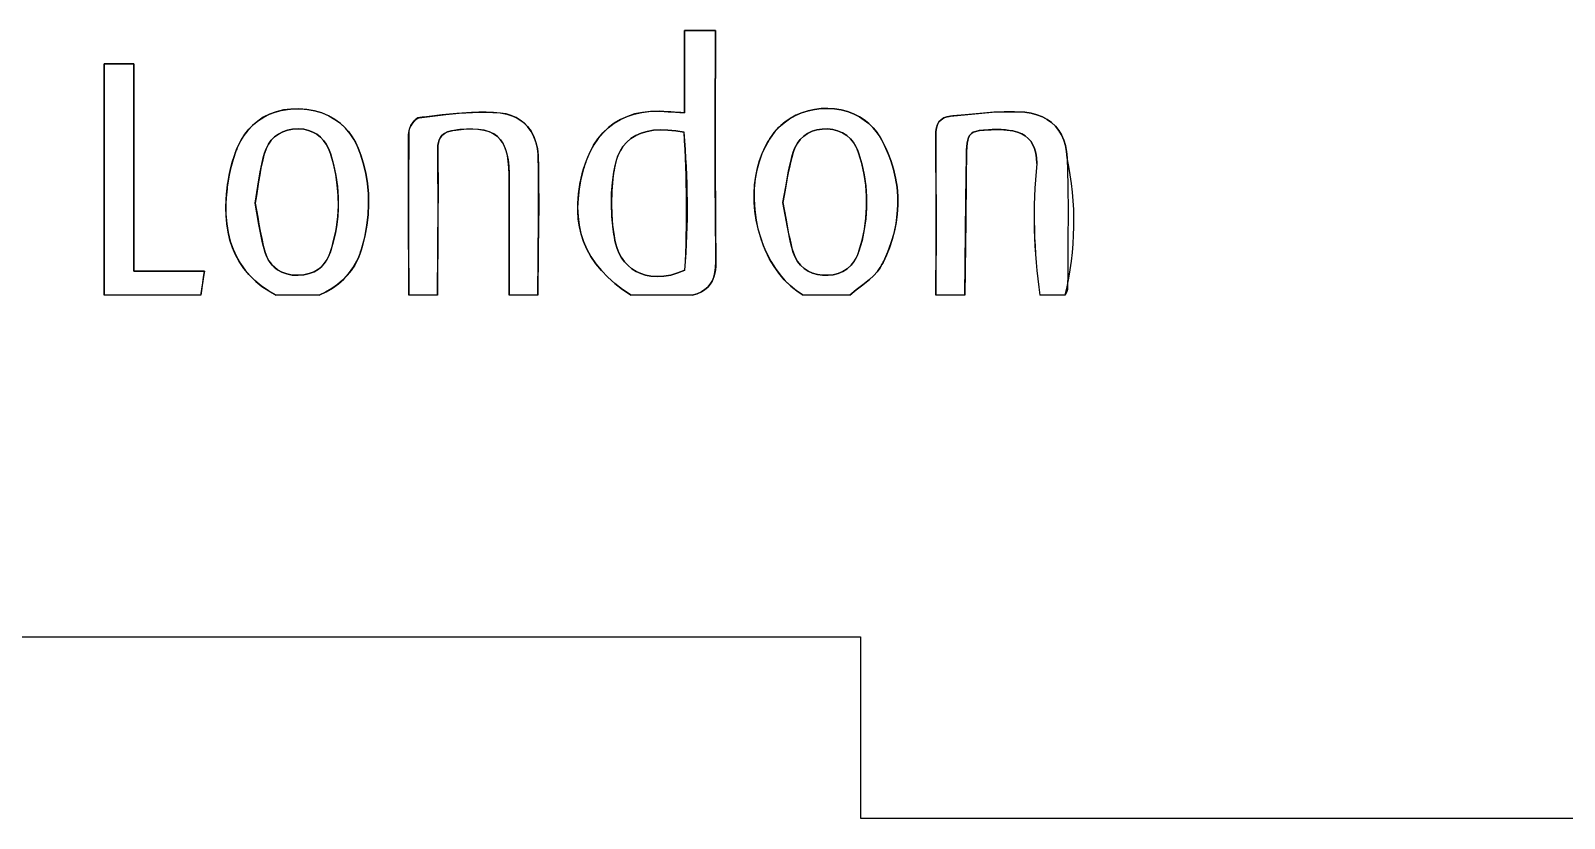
# Model space of a CAD drawing. Header units: millimetres. Extents: x 10 to 189, y 6 to 166.
# Drawn here: x 140.16 to 165.5, y 40.83 to 53.84 of the extents above; entities that cross this region are included whole.
import ezdxf

# ---------------------------------------------------------------- set-up
doc = ezdxf.new("R2010")
doc.units = ezdxf.units.MM

msp = doc.modelspace()

# ---------------------------------------------------------------- linework, layer by layer
at = {"color": 7, "linetype": 'Continuous'}
for p, q in [((151.475, 53.845), (150.964, 53.845)), ((150.964, 53.845), (151.475, 53.845)), ((141.863, 53.299), (141.37, 53.299)), ((141.37, 53.299), (141.863, 53.299)), ((143.03, 49.871), (141.863, 49.871)), ((141.863, 49.871), (143.03, 49.871)), ((142.97, 49.473), (141.37, 49.473)), ((144.926, 49.473), (144.214, 49.473)), ((146.881, 49.473), (146.407, 49.473)), ((148.541, 49.473), (148.067, 49.473)), ((151.089, 49.473), (150.082, 49.473)), ((153.697, 49.473), (152.927, 49.473)), ((155.594, 49.473), (155.12, 49.473)), ((157.253, 49.473), (156.838, 49.473)), ((137.875, 43.829), (153.875, 43.829)), ((153.875, 43.829), (153.875, 40.829)), ((153.875, 40.829), (169.875, 40.829))]:
    msp.add_line(p, q, dxfattribs=at)
at = {"color": 7, "linetype": 'Continuous', "lineweight": 15}
for p, q in [((137.875, 43.829), (153.875, 43.829)), ((153.875, 43.829), (153.875, 40.829)), ((153.875, 40.829), (169.875, 40.829))]:
    msp.add_line(p, q, dxfattribs=at)
at = {"color": 7, "linetype": 'Continuous', "flags": 128}
for points in [[(150.964, 53.845), (150.964, 53.462), (150.964, 53.082), (150.964, 52.485)], [(150.964, 52.485), (150.964, 53.245), (150.964, 53.845)], [(151.089, 49.473), (151.172, 49.497), (151.242, 49.528), (151.301, 49.565), (151.35, 49.607), (151.39, 49.655), (151.421, 49.708), (151.448, 49.774), (151.466, 49.846), (151.477, 49.924), (151.483, 50.034), (151.483, 50.086), (151.483, 50.109), (151.483, 50.12), (151.483, 50.124), (151.483, 50.126), (151.483, 50.127), (151.483, 50.128), (151.483, 50.128), (151.483, 50.128), (151.474, 50.763), (151.471, 51.397), (151.471, 52.032), (151.473, 52.87), (151.474, 53.239), (151.474, 53.401), (151.475, 53.473), (151.475, 53.482), (151.475, 53.492), (151.475, 53.501), (151.475, 53.51), (151.475, 53.52), (151.475, 53.529), (151.475, 53.686), (151.475, 53.845)], [(151.475, 53.845), (151.475, 53.667), (151.475, 53.589), (151.475, 53.556), (151.475, 53.541), (151.475, 53.534), (151.475, 53.531), (151.475, 53.53), (151.475, 53.529), (151.475, 53.529), (151.475, 53.529), (151.475, 53.529), (151.472, 52.577), (151.47, 51.624), (151.474, 50.786), (151.478, 50.418), (151.481, 50.255), (151.481, 50.239), (151.481, 50.223), (151.481, 50.208), (151.482, 50.192), (151.482, 50.176), (151.482, 50.16), (151.483, 50.144), (151.483, 50.128), (151.483, 50.031), (151.479, 49.941), (151.468, 49.857), (151.449, 49.779), (151.421, 49.708), (151.39, 49.655), (151.35, 49.607), (151.301, 49.565), (151.242, 49.528), (151.172, 49.497), (151.089, 49.473)], [(141.37, 53.299), (141.37, 52.222), (141.37, 51.151), (141.37, 49.473)], [(141.37, 49.473), (141.37, 50.54), (141.37, 51.61), (141.37, 52.453), (141.37, 53.299)], [(141.863, 49.871), (141.863, 50.521), (141.863, 51.164), (141.863, 51.803), (141.863, 52.552), (141.863, 53.299)], [(141.863, 53.299), (141.863, 52.348), (141.863, 51.393), (141.863, 50.636), (141.863, 49.871)], [(144.214, 49.473), (144.086, 49.547), (143.968, 49.628), (143.861, 49.717), (143.765, 49.813), (143.679, 49.917), (143.605, 50.028), (143.544, 50.14), (143.493, 50.258), (143.452, 50.383), (143.421, 50.515), (143.399, 50.654), (143.388, 50.784), (143.384, 50.919), (143.389, 51.059), (143.401, 51.205), (143.404, 51.238), (143.406, 51.25), (143.407, 51.258), (143.408, 51.267), (143.409, 51.275), (143.41, 51.283), (143.411, 51.291), (143.412, 51.3), (143.42, 51.352), (143.438, 51.457), (143.461, 51.562), (143.49, 51.673), (143.524, 51.783), (143.543, 51.835), (143.546, 51.844), (143.549, 51.852), (143.552, 51.86), (143.555, 51.868), (143.561, 51.883), (143.596, 51.963), (143.636, 52.038), (143.697, 52.133), (143.765, 52.218), (143.84, 52.293), (143.921, 52.36), (144.009, 52.417), (144.103, 52.464), (144.198, 52.5), (144.298, 52.527), (144.402, 52.544), (144.51, 52.553), (144.622, 52.552), (144.732, 52.543), (144.856, 52.52), (144.974, 52.485), (145.084, 52.438), (145.186, 52.379), (145.266, 52.32), (145.341, 52.253), (145.409, 52.177), (145.471, 52.093), (145.525, 52.001), (145.573, 51.901), (145.615, 51.788), (145.654, 51.66), (145.696, 51.489), (145.724, 51.318), (145.741, 51.146), (145.744, 50.975), (145.736, 50.803), (145.716, 50.631), (145.682, 50.45), (145.635, 50.27), (145.613, 50.199), (145.598, 50.154), (145.581, 50.11), (145.563, 50.068), (145.513, 49.972), (145.456, 49.884), (145.391, 49.802), (145.313, 49.721), (145.227, 49.649), (145.134, 49.583), (145.033, 49.525), (144.926, 49.473)], [(144.926, 49.473), (145.04, 49.528), (145.146, 49.591), (145.244, 49.661), (145.333, 49.74), (145.413, 49.828), (145.483, 49.924), (145.529, 50), (145.569, 50.082), (145.58, 50.109), (145.591, 50.136), (145.602, 50.164), (145.611, 50.192), (145.624, 50.233), (145.678, 50.432), (145.716, 50.631), (145.736, 50.803), (145.744, 50.975), (145.741, 51.146), (145.724, 51.318), (145.696, 51.489), (145.654, 51.66), (145.609, 51.806), (145.56, 51.93), (145.503, 52.041), (145.436, 52.142), (145.361, 52.232), (145.277, 52.311), (145.186, 52.379), (145.082, 52.439), (144.97, 52.486), (144.85, 52.521), (144.723, 52.544), (144.589, 52.553), (144.459, 52.55), (144.334, 52.534), (144.215, 52.505), (144.103, 52.464), (144.003, 52.413), (143.91, 52.351), (143.824, 52.278), (143.745, 52.195), (143.683, 52.113), (143.627, 52.023), (143.616, 52.001), (143.605, 51.98), (143.594, 51.957), (143.583, 51.935), (143.573, 51.912), (143.563, 51.888), (143.555, 51.869), (143.503, 51.718), (143.461, 51.562), (143.433, 51.429), (143.411, 51.294), (143.41, 51.283), (143.408, 51.272), (143.407, 51.261), (143.406, 51.25), (143.403, 51.227), (143.398, 51.183), (143.39, 51.082), (143.385, 50.984), (143.386, 50.815), (143.399, 50.654), (143.422, 50.507), (143.457, 50.368), (143.502, 50.236), (143.558, 50.112), (143.625, 49.996), (143.703, 49.887), (143.786, 49.791), (143.879, 49.701), (143.981, 49.619), (144.093, 49.543), (144.214, 49.473)], [(148.541, 49.473), (148.547, 50.109), (148.553, 50.745), (148.553, 51.381), (148.552, 51.46), (148.551, 51.538), (148.55, 51.616), (148.548, 51.695), (148.546, 51.76), (148.544, 51.803), (148.532, 51.9), (148.512, 51.991), (148.476, 52.091), (148.429, 52.181), (148.37, 52.261), (148.314, 52.318), (148.25, 52.367), (148.179, 52.409), (148.101, 52.443), (148.015, 52.468), (147.923, 52.484), (147.805, 52.493), (147.684, 52.498), (147.564, 52.497), (147.443, 52.494), (147.2, 52.477), (146.957, 52.452), (146.744, 52.427), (146.651, 52.416), (146.638, 52.414), (146.626, 52.413), (146.614, 52.412), (146.602, 52.41), (146.589, 52.409), (146.577, 52.407), (146.557, 52.402), (146.536, 52.389), (146.515, 52.372), (146.49, 52.345), (146.466, 52.314), (146.44, 52.271), (146.42, 52.226), (146.409, 52.189), (146.406, 52.174), (146.406, 52.167), (146.406, 52.165), (146.406, 52.163), (146.406, 52.163), (146.406, 52.163), (146.406, 52.163), (146.406, 52.162), (146.406, 52.162), (146.401, 51.266), (146.403, 50.37), (146.407, 49.473)], [(146.407, 49.473), (146.401, 50.979), (146.402, 51.642), (146.404, 51.933), (146.405, 52.062), (146.405, 52.074), (146.405, 52.087), (146.405, 52.099), (146.405, 52.112), (146.405, 52.125), (146.405, 52.137), (146.406, 52.15), (146.406, 52.162), (146.411, 52.197), (146.423, 52.236), (146.442, 52.276), (146.466, 52.314), (146.497, 52.353), (146.529, 52.384), (146.557, 52.401), (146.568, 52.406), (146.573, 52.407), (146.575, 52.407), (146.576, 52.407), (146.577, 52.407), (146.577, 52.407), (146.577, 52.407), (146.577, 52.407), (146.577, 52.407), (146.797, 52.433), (147.017, 52.459), (147.238, 52.48), (147.458, 52.494), (147.678, 52.498), (147.798, 52.494), (147.917, 52.485), (148.026, 52.465), (148.125, 52.433), (148.196, 52.4), (148.26, 52.36), (148.318, 52.314), (148.37, 52.261), (148.427, 52.183), (148.474, 52.096), (148.509, 51.999), (148.533, 51.895), (148.545, 51.782), (148.547, 51.753), (148.548, 51.707), (148.549, 51.654), (148.55, 51.601), (148.551, 51.549), (148.553, 51.342), (148.554, 50.973), (148.548, 50.223), (148.541, 49.473)], [(150.964, 52.485), (150.904, 52.49), (150.849, 52.494), (150.8, 52.497), (150.739, 52.502), (150.713, 52.504), (150.702, 52.505), (150.697, 52.506), (150.695, 52.506), (150.694, 52.506), (150.694, 52.506), (150.694, 52.506), (150.693, 52.506), (150.693, 52.506), (150.544, 52.515), (150.402, 52.511), (150.267, 52.495), (150.139, 52.468), (150.019, 52.429), (149.906, 52.378), (149.801, 52.315), (149.706, 52.243), (149.618, 52.159), (149.539, 52.065), (149.467, 51.96), (149.411, 51.858), (149.361, 51.749), (149.351, 51.723), (149.341, 51.697), (149.331, 51.67), (149.322, 51.644), (149.313, 51.616), (149.304, 51.588), (149.296, 51.56), (149.253, 51.393), (149.223, 51.231), (149.204, 51.074), (149.198, 50.922), (149.204, 50.774), (149.222, 50.632), (149.253, 50.495), (149.296, 50.362), (149.351, 50.235), (149.418, 50.112), (149.498, 49.994), (149.59, 49.88), (149.695, 49.772), (149.811, 49.667), (149.94, 49.568), (150.082, 49.473)], [(150.082, 49.473), (149.94, 49.568), (149.811, 49.667), (149.695, 49.772), (149.59, 49.88), (149.498, 49.994), (149.418, 50.112), (149.351, 50.235), (149.296, 50.362), (149.257, 50.481), (149.228, 50.603), (149.209, 50.73), (149.199, 50.86), (149.2, 50.994), (149.211, 51.146), (149.235, 51.303), (149.242, 51.339), (149.249, 51.376), (149.257, 51.412), (149.266, 51.449), (149.275, 51.486), (149.285, 51.523), (149.296, 51.56), (149.342, 51.701), (149.398, 51.832), (149.462, 51.951), (149.534, 52.059), (149.615, 52.156), (149.704, 52.241), (149.801, 52.315), (149.904, 52.377), (150.014, 52.427), (150.132, 52.466), (150.256, 52.494), (150.372, 52.509), (150.493, 52.515), (150.604, 52.513), (150.616, 52.512), (150.629, 52.511), (150.642, 52.51), (150.655, 52.509), (150.667, 52.508), (150.68, 52.507), (150.693, 52.506), (150.753, 52.501), (150.815, 52.496), (150.885, 52.491), (150.964, 52.485)], [(153.697, 49.473), (153.802, 49.561), (153.913, 49.647), (154.021, 49.733), (154.091, 49.798), (154.154, 49.866), (154.2, 49.931), (154.218, 49.961), (154.222, 49.97), (154.231, 49.986), (154.239, 50.003), (154.247, 50.02), (154.256, 50.036), (154.324, 50.19), (154.381, 50.345), (154.427, 50.501), (154.46, 50.657), (154.481, 50.814), (154.49, 50.963), (154.489, 51.111), (154.476, 51.259), (154.452, 51.407), (154.418, 51.555), (154.372, 51.701), (154.335, 51.8), (154.293, 51.897), (154.246, 51.994), (154.195, 52.088), (154.139, 52.171), (154.077, 52.245), (154.008, 52.311), (153.934, 52.369), (153.855, 52.419), (153.758, 52.468), (153.656, 52.507), (153.551, 52.535), (153.443, 52.553), (153.334, 52.56), (153.224, 52.557), (153.114, 52.544), (153.008, 52.521), (152.905, 52.488), (152.804, 52.446), (152.709, 52.393), (152.629, 52.338), (152.554, 52.276), (152.535, 52.258), (152.517, 52.24), (152.499, 52.221), (152.481, 52.202), (152.464, 52.182), (152.448, 52.162), (152.368, 52.051), (152.3, 51.932), (152.242, 51.807), (152.196, 51.675), (152.159, 51.539), (152.134, 51.399), (152.117, 51.23), (152.113, 51.059), (152.124, 50.886), (152.148, 50.715), (152.178, 50.572), (152.218, 50.431), (152.266, 50.294), (152.324, 50.162), (152.39, 50.035), (152.465, 49.916), (152.543, 49.81), (152.628, 49.712), (152.721, 49.623), (152.82, 49.543), (152.927, 49.473)], [(152.927, 49.473), (152.814, 49.547), (152.709, 49.633), (152.612, 49.729), (152.523, 49.835), (152.443, 49.949), (152.37, 50.071), (152.296, 50.223), (152.234, 50.382), (152.184, 50.546), (152.148, 50.715), (152.127, 50.86), (152.115, 51.006), (152.113, 51.152), (152.122, 51.297), (152.14, 51.439), (152.169, 51.579), (152.203, 51.698), (152.245, 51.813), (152.295, 51.923), (152.314, 51.959), (152.334, 51.995), (152.355, 52.03), (152.376, 52.064), (152.399, 52.097), (152.423, 52.13), (152.448, 52.162), (152.525, 52.248), (152.61, 52.323), (152.701, 52.388), (152.798, 52.443), (152.9, 52.487), (153.006, 52.521), (153.114, 52.544), (153.224, 52.557), (153.334, 52.56), (153.443, 52.553), (153.551, 52.535), (153.656, 52.507), (153.758, 52.468), (153.855, 52.419), (153.935, 52.368), (154.011, 52.308), (154.08, 52.241), (154.143, 52.165), (154.198, 52.082), (154.248, 51.989), (154.294, 51.894), (154.336, 51.798), (154.372, 51.701), (154.418, 51.555), (154.452, 51.407), (154.476, 51.259), (154.489, 51.111), (154.49, 50.963), (154.481, 50.814), (154.463, 50.675), (154.435, 50.535), (154.398, 50.396), (154.351, 50.258), (154.302, 50.137), (154.246, 50.016), (154.227, 49.978), (154.216, 49.957), (154.209, 49.946), (154.203, 49.936), (154.197, 49.925), (154.146, 49.857), (154.087, 49.793), (154.021, 49.733), (153.913, 49.647), (153.802, 49.561), (153.697, 49.473)], [(155.12, 49.473), (155.121, 50.303), (155.121, 51.133), (155.117, 51.864), (155.117, 51.909), (155.117, 51.955), (155.116, 52.001), (155.115, 52.047), (155.115, 52.093), (155.115, 52.115), (155.115, 52.125), (155.117, 52.178), (155.127, 52.239), (155.144, 52.293), (155.169, 52.338), (155.203, 52.374), (155.247, 52.402), (155.299, 52.421), (155.307, 52.423), (155.314, 52.425), (155.322, 52.426), (155.329, 52.427), (155.337, 52.429), (155.346, 52.43), (155.354, 52.431), (155.362, 52.431), (155.592, 52.453), (155.821, 52.477), (156.051, 52.496), (156.159, 52.502), (156.267, 52.505), (156.375, 52.506), (156.482, 52.503), (156.589, 52.496), (156.693, 52.481), (156.789, 52.456), (156.878, 52.422), (156.958, 52.379), (157.03, 52.327), (157.094, 52.266), (157.148, 52.197), (157.195, 52.121), (157.232, 52.036), (157.26, 51.945), (157.278, 51.847), (157.287, 51.743)], [(157.287, 51.743), (157.278, 51.847), (157.26, 51.945), (157.232, 52.036), (157.195, 52.121), (157.148, 52.197), (157.094, 52.266), (157.03, 52.327), (156.958, 52.379), (156.878, 52.422), (156.789, 52.456), (156.693, 52.481), (156.589, 52.496), (156.419, 52.505), (156.248, 52.505), (156.076, 52.497), (155.903, 52.484), (155.6, 52.454), (155.467, 52.441), (155.449, 52.439), (155.432, 52.438), (155.414, 52.436), (155.397, 52.435), (155.38, 52.433), (155.362, 52.431), (155.299, 52.421), (155.247, 52.402), (155.203, 52.374), (155.169, 52.338), (155.144, 52.293), (155.127, 52.239), (155.117, 52.178), (155.115, 52.116), (155.115, 52.109), (155.115, 52.08), (155.115, 52.048), (155.116, 52.015), (155.116, 51.982), (155.117, 51.95), (155.117, 51.917), (155.12, 51.508), (155.122, 50.777), (155.12, 49.473)], [(145.112, 51.816), (145.081, 51.896), (145.044, 51.968), (144.999, 52.032), (144.947, 52.087), (144.889, 52.133), (144.824, 52.17), (144.752, 52.197), (144.67, 52.215), (144.58, 52.222), (144.488, 52.217), (144.402, 52.201), (144.324, 52.174), (144.253, 52.137), (144.19, 52.089), (144.135, 52.033), (144.088, 51.967), (144.05, 51.892), (144.014, 51.788), (143.987, 51.68), (143.964, 51.571), (143.944, 51.46), (143.925, 51.347), (143.907, 51.232), (143.888, 51.115), (143.868, 50.996)], [(143.868, 50.996), (143.898, 51.173), (143.925, 51.346), (143.953, 51.513), (143.968, 51.591), (143.985, 51.668), (144.003, 51.744), (144.023, 51.82), (144.05, 51.892), (144.088, 51.967), (144.135, 52.033), (144.19, 52.089), (144.253, 52.137), (144.324, 52.174), (144.402, 52.201), (144.488, 52.217), (144.58, 52.222), (144.67, 52.215), (144.752, 52.197), (144.824, 52.17), (144.889, 52.133), (144.947, 52.087), (144.999, 52.032), (145.044, 51.968), (145.081, 51.896), (145.112, 51.816)], [(146.881, 49.473), (146.886, 50.226), (146.89, 50.98), (146.888, 51.642), (146.888, 51.684), (146.887, 51.726), (146.887, 51.767), (146.886, 51.809), (146.885, 51.851), (146.885, 51.872), (146.885, 51.884), (146.888, 51.945), (146.897, 51.997), (146.911, 52.041), (146.93, 52.079), (146.955, 52.111), (146.997, 52.145), (147.049, 52.171), (147.111, 52.189), (147.164, 52.199), (147.178, 52.201), (147.182, 52.201), (147.183, 52.201), (147.183, 52.201), (147.183, 52.201), (147.183, 52.201), (147.183, 52.201), (147.183, 52.201), (147.318, 52.215), (147.44, 52.22), (147.55, 52.215), (147.647, 52.201), (147.733, 52.176), (147.808, 52.14), (147.873, 52.094), (147.924, 52.04), (147.967, 51.975), (148.002, 51.899), (148.028, 51.812), (148.048, 51.713), (148.06, 51.603), (148.066, 51.48), (148.067, 51.239), (148.067, 50.999), (148.067, 50.759), (148.067, 49.473)], [(148.067, 49.473), (148.067, 51.11), (148.067, 51.23), (148.067, 51.35), (148.067, 51.47), (148.062, 51.584), (148.052, 51.688), (148.036, 51.782), (148.015, 51.861), (147.988, 51.931), (147.956, 51.994), (147.918, 52.048), (147.873, 52.094), (147.81, 52.14), (147.737, 52.175), (147.653, 52.199), (147.558, 52.214), (147.465, 52.219), (147.363, 52.218), (147.265, 52.21), (147.252, 52.209), (147.238, 52.208), (147.225, 52.206), (147.211, 52.205), (147.197, 52.203), (147.183, 52.201), (147.111, 52.189), (147.049, 52.171), (146.997, 52.145), (146.955, 52.111), (146.93, 52.079), (146.911, 52.041), (146.897, 51.997), (146.888, 51.945), (146.885, 51.874), (146.885, 51.866), (146.885, 51.839), (146.886, 51.81), (146.886, 51.78), (146.887, 51.75), (146.887, 51.72), (146.887, 51.691), (146.89, 51.32), (146.889, 50.657), (146.881, 49.473)], [(153.84, 51.825), (153.805, 51.912), (153.76, 51.99), (153.707, 52.057), (153.644, 52.114), (153.573, 52.159), (153.493, 52.192), (153.414, 52.212), (153.328, 52.221), (153.237, 52.219), (153.151, 52.206), (153.071, 52.182), (152.999, 52.147), (152.935, 52.103), (152.878, 52.048), (152.829, 51.983), (152.789, 51.91), (152.76, 51.833), (152.736, 51.751), (152.715, 51.667), (152.697, 51.583), (152.679, 51.498), (152.663, 51.413), (152.628, 51.209), (152.59, 51.003)], [(152.59, 51.003), (152.637, 51.265), (152.684, 51.523), (152.701, 51.602), (152.719, 51.681), (152.739, 51.76), (152.761, 51.837), (152.789, 51.91), (152.829, 51.983), (152.878, 52.048), (152.935, 52.103), (152.999, 52.147), (153.071, 52.182), (153.151, 52.206), (153.237, 52.219), (153.328, 52.221), (153.414, 52.212), (153.493, 52.192), (153.573, 52.159), (153.644, 52.114), (153.707, 52.057), (153.752, 52.001), (153.792, 51.938), (153.821, 51.877), (153.824, 51.87), (153.826, 51.862), (153.829, 51.855), (153.832, 51.848), (153.835, 51.84), (153.837, 51.832), (153.84, 51.825), (153.893, 51.644), (153.933, 51.462), (153.959, 51.28), (153.973, 51.098), (153.973, 50.915), (153.961, 50.736), (153.935, 50.557), (153.898, 50.378), (153.847, 50.2)], [(150.956, 52.167), (150.819, 52.19), (150.689, 52.203), (150.567, 52.206), (150.453, 52.199), (150.347, 52.181), (150.249, 52.152), (150.16, 52.112), (150.079, 52.062), (150.008, 52.001), (149.947, 51.928), (149.905, 51.864), (149.87, 51.792), (149.841, 51.714), (149.818, 51.629), (149.808, 51.579), (149.8, 51.534), (149.793, 51.489), (149.786, 51.443), (149.78, 51.397), (149.761, 51.191), (149.755, 50.981), (149.761, 50.804), (149.776, 50.628), (149.8, 50.455), (149.815, 50.375), (149.839, 50.278), (149.875, 50.184), (149.919, 50.1), (149.972, 50.025), (150.03, 49.963), (150.095, 49.91), (150.165, 49.866), (150.241, 49.831), (150.321, 49.805), (150.406, 49.788), (150.513, 49.781), (150.623, 49.787), (150.737, 49.807), (150.853, 49.841), (150.971, 49.889)], [(150.971, 49.889), (150.853, 49.841), (150.737, 49.807), (150.623, 49.787), (150.513, 49.781), (150.406, 49.788), (150.321, 49.805), (150.241, 49.831), (150.165, 49.866), (150.095, 49.91), (150.03, 49.963), (149.972, 50.025), (149.925, 50.091), (149.884, 50.165), (149.85, 50.246), (149.824, 50.335), (149.813, 50.385), (149.805, 50.43), (149.797, 50.475), (149.79, 50.52), (149.783, 50.566), (149.763, 50.772), (149.755, 50.981), (149.76, 51.159), (149.773, 51.335), (149.796, 51.509), (149.81, 51.589), (149.832, 51.683), (149.862, 51.774), (149.9, 51.855), (149.947, 51.928), (150.008, 52.001), (150.079, 52.062), (150.16, 52.112), (150.249, 52.152), (150.347, 52.181), (150.453, 52.199), (150.567, 52.206), (150.689, 52.203), (150.819, 52.19), (150.956, 52.167)], [(156.786, 51.65), (156.781, 51.741), (156.769, 51.822), (156.75, 51.895), (156.723, 51.959), (156.689, 52.016), (156.646, 52.064), (156.595, 52.106), (156.536, 52.14), (156.468, 52.167), (156.391, 52.187), (156.331, 52.197), (156.267, 52.204), (156.198, 52.209), (156.124, 52.21), (156.049, 52.209), (155.987, 52.207), (155.903, 52.202), (155.833, 52.194), (155.776, 52.181), (155.737, 52.165), (155.705, 52.144), (155.68, 52.116), (155.66, 52.081), (155.646, 52.038), (155.636, 51.985), (155.629, 51.919), (155.625, 51.84), (155.623, 51.747), (155.623, 51.707), (155.622, 51.654), (155.621, 51.589), (155.621, 51.525), (155.62, 51.46), (155.619, 51.396), (155.611, 50.706), (155.594, 49.473)], [(155.594, 49.473), (155.615, 51.042), (155.62, 51.428), (155.62, 51.479), (155.621, 51.53), (155.621, 51.58), (155.622, 51.631), (155.622, 51.681), (155.623, 51.716), (155.624, 51.797), (155.626, 51.868), (155.63, 51.931), (155.636, 51.985), (155.646, 52.038), (155.66, 52.081), (155.68, 52.116), (155.705, 52.144), (155.737, 52.165), (155.776, 52.181), (155.816, 52.191), (155.862, 52.198), (155.914, 52.203), (155.941, 52.204), (155.97, 52.206), (156.001, 52.207), (156.033, 52.208), (156.068, 52.209), (156.188, 52.209), (156.295, 52.202), (156.391, 52.187), (156.468, 52.167), (156.536, 52.14), (156.595, 52.106), (156.646, 52.064), (156.689, 52.016), (156.723, 51.959), (156.75, 51.895), (156.769, 51.822), (156.781, 51.741), (156.786, 51.65)], [(144.578, 49.803), (144.674, 49.81), (144.762, 49.83), (144.842, 49.861), (144.914, 49.905), (144.968, 49.95), (145.016, 50.004), (145.057, 50.065), (145.091, 50.134), (145.103, 50.163), (145.114, 50.196), (145.135, 50.263), (145.154, 50.33), (145.171, 50.397), (145.186, 50.464), (145.2, 50.531), (145.212, 50.598), (145.233, 50.772), (145.243, 50.946), (145.24, 51.12), (145.226, 51.295), (145.2, 51.469), (145.162, 51.643), (145.112, 51.816)], [(145.112, 51.816), (145.164, 51.635), (145.203, 51.453), (145.229, 51.271), (145.242, 51.089), (145.242, 50.907), (145.233, 50.773), (145.218, 50.639), (145.195, 50.506), (145.154, 50.33), (145.149, 50.31), (145.143, 50.291), (145.137, 50.271), (145.131, 50.251), (145.125, 50.231), (145.119, 50.212), (145.113, 50.192), (145.077, 50.103), (145.032, 50.026), (144.978, 49.96), (144.914, 49.905), (144.842, 49.861), (144.762, 49.83), (144.674, 49.81), (144.578, 49.803)], [(152.59, 51.003), (152.637, 50.745), (152.685, 50.49), (152.702, 50.41), (152.72, 50.331), (152.74, 50.253), (152.763, 50.175), (152.792, 50.103), (152.833, 50.03), (152.883, 49.967), (152.941, 49.914), (153.007, 49.871), (153.08, 49.839), (153.16, 49.816), (153.246, 49.805), (153.337, 49.803), (153.423, 49.812), (153.503, 49.832), (153.583, 49.866), (153.654, 49.911), (153.716, 49.968), (153.762, 50.024), (153.8, 50.087), (153.829, 50.148), (153.832, 50.156), (153.834, 50.163), (153.837, 50.17), (153.84, 50.178), (153.842, 50.185), (153.845, 50.192), (153.847, 50.2), (153.899, 50.382), (153.937, 50.564), (153.962, 50.746), (153.974, 50.928), (153.972, 51.111), (153.958, 51.29), (153.932, 51.468), (153.892, 51.647), (153.84, 51.825)], [(157.287, 51.743), (157.299, 51.291), (157.303, 50.839), (157.301, 50.387), (157.297, 49.791), (157.296, 49.644), (157.296, 49.627), (157.296, 49.611), (157.296, 49.594), (157.296, 49.581), (157.296, 49.58), (157.296, 49.58), (157.296, 49.579), (157.295, 49.568), (157.285, 49.537), (157.269, 49.505), (157.253, 49.473)], [(143.868, 50.996), (143.889, 50.881), (143.91, 50.764), (143.93, 50.647), (143.952, 50.529), (143.976, 50.411), (144.003, 50.293), (144.035, 50.177), (144.062, 50.106), (144.095, 50.042), (144.136, 49.985), (144.182, 49.936), (144.235, 49.895), (144.309, 49.853), (144.392, 49.824), (144.482, 49.807), (144.578, 49.803)], [(144.578, 49.803), (144.482, 49.807), (144.392, 49.824), (144.309, 49.853), (144.235, 49.895), (144.191, 49.929), (144.15, 49.968), (144.115, 50.012), (144.083, 50.062), (144.057, 50.117), (144.035, 50.177), (143.992, 50.34), (143.957, 50.505), (143.926, 50.67), (143.898, 50.835), (143.868, 50.996)], [(153.847, 50.2), (153.813, 50.113), (153.769, 50.035), (153.716, 49.968), (153.654, 49.911), (153.583, 49.866), (153.503, 49.832), (153.423, 49.812), (153.337, 49.803), (153.246, 49.805), (153.16, 49.816), (153.08, 49.839), (153.007, 49.871), (152.941, 49.914), (152.883, 49.967), (152.833, 50.03), (152.792, 50.103), (152.761, 50.18), (152.738, 50.262), (152.716, 50.345), (152.697, 50.429), (152.68, 50.514), (152.664, 50.599), (152.628, 50.8), (152.59, 51.003)], [(142.97, 49.473), (142.985, 49.573), (143.001, 49.679), (143.015, 49.77), (143.03, 49.871)], [(143.03, 49.871), (143.017, 49.784), (143.005, 49.706), (142.994, 49.632), (142.982, 49.551), (142.97, 49.473)]]:
    msp.add_lwpolyline(points, dxfattribs=at)
at = {"color": 7, "linetype": 'Continuous'}
for centre, radius, start, end in [((132.084, 50.903), 18.914, 356.9263, 3.8294), ((137.503, 50.939), 13.509, 355.5434, 5.2138), ((152.37, 50.681), 5.03, 346.1017, 12.1812), ((165.723, 50.776), 8.98, 174.4094, 188.3408), ((165.615, 50.773), 8.873, 174.3258, 188.4259)]:
    msp.add_arc(centre, radius, start, end, dxfattribs=at)

doc.saveas('drawing.dxf')
